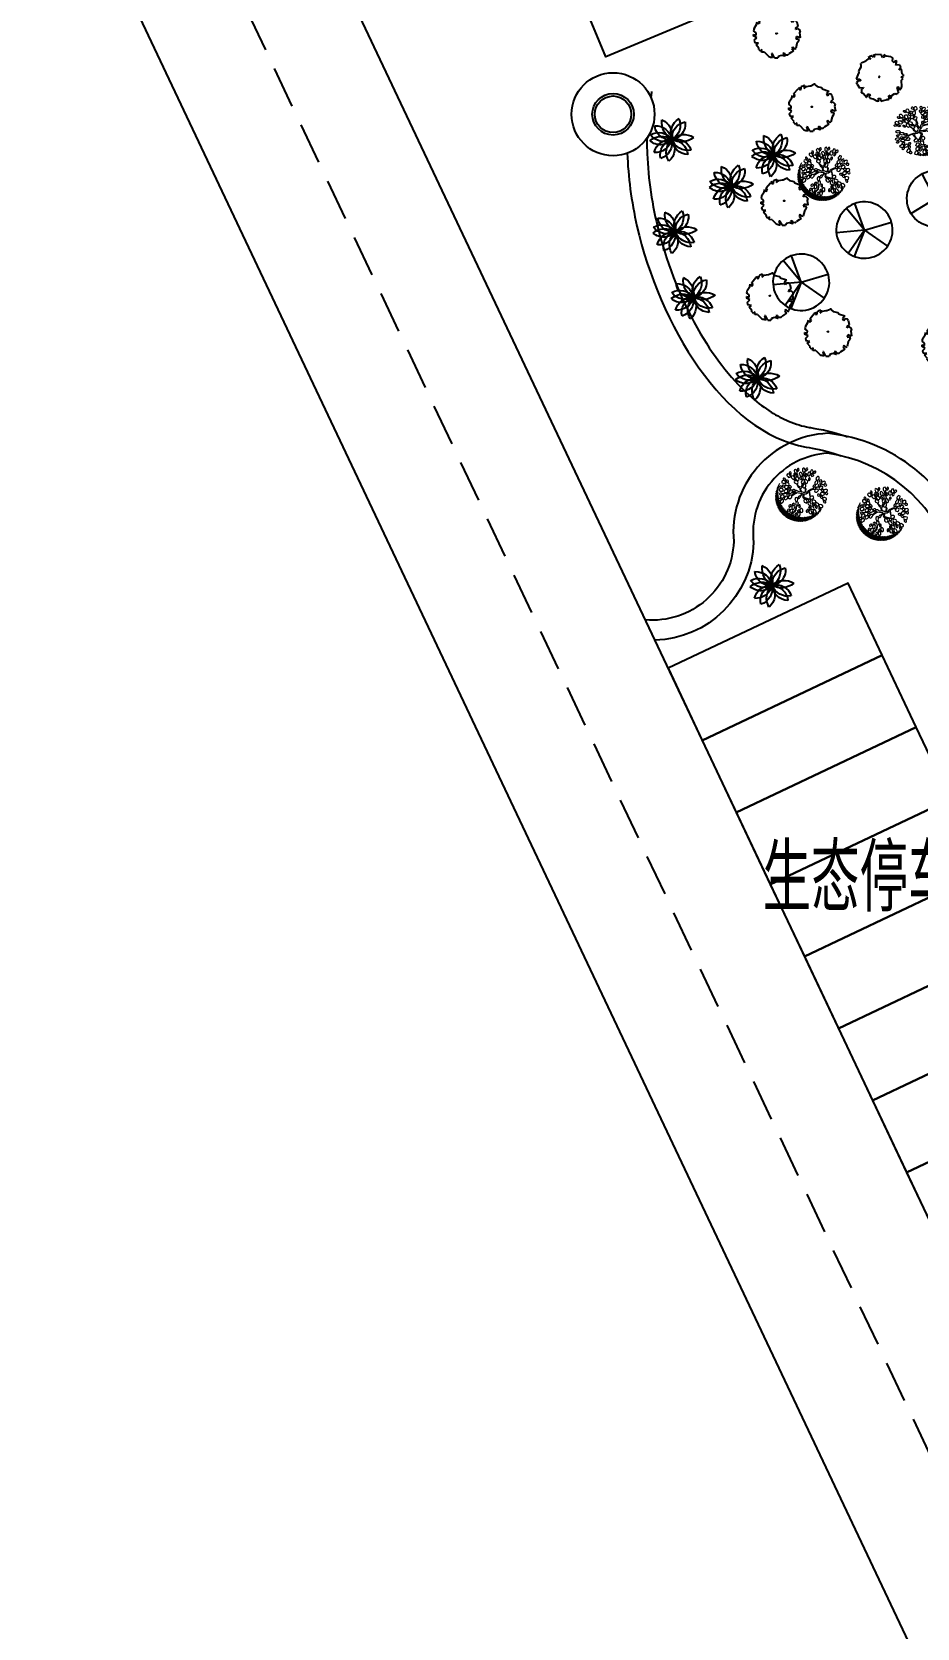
# Model space of a CAD drawing. Extents: x -809667 to 586099, y 3084146 to 3634412.
# Drawn here: x 382672.67 to 382699.34, y 3085719.48 to 3085767.55 of the extents above; entities that cross this region are included whole.
import ezdxf

# ---------------------------------------------------------------- set-up
doc = ezdxf.new("R2010")
doc.units = 0
doc.header["$LTSCALE"] = 0.5
doc.linetypes.add('CONTINOUS', pattern=[0])
doc.linetypes.add('DASHED', pattern=[0.75, 0.5, -0.25])
doc.layers.get('0').update_dxf_attribs({"linetype": 'CONTINUOUS'})
for name, color, linetype in [('A-S-TREE', 95, 'CONTINUOUS'), ('PUB_TEXT', 7, 'CONTINUOUS'), ('TREE', 3, 'CONTINUOUS'), ('TREE1', 7, 'CONTINUOUS'), ('zy-1', 3, 'CONTINUOUS'), ('停车位', 6, 'CONTINUOUS'), ('图框', 4, 'CONTINUOUS'), ('树', 3, 'CONTINUOUS'), ('灌木', 3, 'CONTINUOUS'), ('道路', 4, 'CONTINUOUS')]:
    doc.layers.add(name, color=color, linetype=linetype)
doc.layers.add('紫薇', color=6, linetype='CONTINUOUS', lineweight=20)
doc.styles.add('-宋体', font='', dxfattribs={"width": 0.6})
doc.styles.get('-宋体').set_extended_font_data('NSimSun')

# ---------------------------------------------------------------- blocks, each defined once
blk = doc.blocks.new('TREE1')
at = {"layer": 'A-S-TREE', "color": 0}
for p, q in [((-50, 23), (-3120, 2586)), ((-50, 23), (36, 4021)), ((-49, 22), (-3255, -2371)), ((-49, 23), (-2621, -3042)), ((-50, 23), (629, -3920)), ((-50, 23), (3590, -1636)), ((-50, 23), (3937, -304))]:
    blk.add_line(p, q, dxfattribs=at)
blk.add_ellipse((-50, 22), major_axis=(4000, 0), ratio=0.9999998, dxfattribs=at)
blk = doc.blocks.new('T-7')
at = {"layer": 'TREE', "color": 8, "ltscale": 200, "xscale": 0.4020618556701031, "yscale": 0.4020618556701031, "zscale": 0.4020618556701031, "rotation": 199.2879054791862}
blk.add_blockref('TREE1', (4, 110), dxfattribs=at)
blk = doc.blocks.new('紫薇')
at = {"color": 0}
for p, q in [((-380, 325), (-369, 329)), ((-369, 329), (-351, 321)), ((-339, 359), (-321, 370)), ((-336, 331), (-339, 359)), ((-330, 310), (-336, 331)), ((-321, 370), (-303, 371)), ((-303, 371), (-284, 347)), ((-284, 347), (-273, 329)), ((-273, 329), (-277, 309)), ((-269, 311), (-267, 339)), ((-267, 339), (-247, 347)), ((-247, 347), (-230, 345)), ((-246, 414), (-244, 428)), ((-238, 399), (-246, 414)), ((-244, 428), (-235, 435)), ((-222, 390), (-238, 399)), ((-235, 435), (-222, 435)), ((-230, 345), (-214, 318)), ((-222, 435), (-209, 421)), ((-207, 386), (-222, 390)), ((-209, 421), (-197, 406)), ((-199, 392), (-207, 386)), ((-197, 406), (-199, 392)), ((-198, 322), (-188, 328)), ((-192, 403), (-191, 426)), ((-178, 384), (-192, 403)), ((-191, 426), (-184, 452)), ((-188, 328), (-176, 326)), ((-184, 452), (-163, 456)), ((-162, 375), (-178, 384)), ((-176, 326), (-164, 311)), ((-173, 355), (-168, 367)), ((-170, 338), (-173, 355)), ((-157, 325), (-170, 338)), ((-168, 367), (-156, 372)), ((-163, 456), (-146, 450)), ((-143, 383), (-162, 375)), ((-144, 317), (-157, 325)), ((-156, 372), (-145, 368)), ((-146, 450), (-136, 421)), ((-145, 368), (-136, 351)), ((-132, 400), (-143, 383)), ((-136, 421), (-132, 400)), ((-136, 351), (-129, 333)), ((-129, 333), (-135, 320)), ((-113, 349), (-105, 369)), ((-104, 326), (-113, 349)), ((-105, 369), (-91, 393)), ((-91, 313), (-104, 326)), ((-91, 393), (-69, 391)), ((-77, 470), (-70, 482)), ((-75, 453), (-77, 470)), ((-63, 439), (-75, 453)), ((-56, 329), (-72, 315)), ((-70, 482), (-59, 486)), ((-69, 391), (-55, 381)), ((-50, 430), (-63, 439)), ((-59, 486), (-47, 481)), ((-54, 350), (-56, 329)), ((-55, 381), (-54, 350)), ((-41, 433), (-50, 430)), ((-47, 481), (-40, 463)), ((-34, 445), (-41, 433)), ((-40, 463), (-34, 445)), ((-31, 441), (-21, 461)), ((-24, 418), (-31, 441)), ((-13, 403), (-24, 418)), ((-21, 461), (-5, 483)), ((-20, 365), (-14, 382)), ((-16, 347), (-20, 365)), ((-8, 334), (-16, 347)), ((-14, 382), (-3, 389)), ((7, 404), (-13, 403)), ((1, 332), (-8, 334)), ((-5, 483), (16, 479)), ((-3, 389), (9, 387)), ((13, 340), (1, 332)), ((24, 416), (7, 404)), ((7, 320), (31, 333)), ((9, 387), (17, 379)), ((16, 359), (13, 340)), ((16, 479), (29, 468)), ((17, 379), (16, 359)), ((28, 437), (24, 416)), ((29, 468), (28, 437)), ((30, 383), (34, 400)), ((35, 365), (30, 383)), ((31, 333), (49, 320)), ((34, 400), (45, 408)), ((43, 352), (35, 365)), ((53, 351), (43, 352)), ((45, 408), (57, 407)), ((64, 360), (53, 351)), ((57, 407), (66, 398)), ((63, 330), (65, 354)), ((68, 313), (63, 330)), ((66, 379), (64, 360)), ((65, 354), (82, 369)), ((66, 398), (66, 379)), ((82, 369), (106, 384)), ((97, 445), (101, 461)), ((103, 427), (97, 445)), ((101, 461), (112, 470)), ((111, 414), (103, 427)), ((106, 384), (124, 372)), ((118, 329), (106, 311)), ((121, 413), (111, 414)), ((112, 470), (124, 469)), ((131, 356), (118, 329)), ((132, 422), (121, 413)), ((124, 469), (133, 461)), ((124, 372), (131, 356)), ((131, 393), (133, 417)), ((137, 376), (131, 393)), ((133, 441), (132, 422)), ((133, 461), (133, 441)), ((133, 417), (149, 433)), ((156, 369), (137, 376)), ((149, 433), (173, 448)), ((176, 374), (156, 369)), ((173, 448), (191, 436)), ((187, 393), (176, 374)), ((199, 421), (187, 393)), ((191, 436), (199, 421)), ((208, 319), (220, 331)), ((220, 331), (233, 334)), ((233, 334), (243, 327)), ((243, 327), (247, 315)), ((253, 356), (254, 375)), ((256, 341), (253, 356)), ((254, 375), (264, 389)), ((265, 337), (256, 341)), ((264, 389), (277, 393)), ((278, 341), (265, 337)), ((267, 314), (278, 336)), ((277, 393), (288, 388)), ((287, 359), (278, 341)), ((278, 336), (299, 345)), ((293, 377), (287, 359)), ((288, 388), (293, 377)), ((299, 345), (326, 350)), ((326, 350), (339, 333)), ((339, 333), (341, 315)), ((-504, 0), (-486, 6)), ((-502, 42), (-496, 63)), ((-482, 23), (-502, 42)), ((-496, 63), (-484, 75)), ((-486, 6), (-467, 9)), ((-484, 75), (-454, 71)), ((-463, 12), (-482, 23)), ((-467, 9), (-456, 1)), ((-439, 17), (-463, 12)), ((-456, 1), (-454, -8)), ((-454, 71), (-433, 65)), ((-445, 99), (-443, 111)), ((-437, 88), (-445, 99)), ((-443, 111), (-434, 119)), ((-423, 27), (-439, 17)), ((-421, 82), (-437, 88)), ((-434, 119), (-414, 118)), ((-433, 65), (-422, 47)), ((-422, 47), (-423, 27)), ((-403, 86), (-421, 82)), ((-417, 182), (-404, 199)), ((-404, 157), (-417, 182)), ((-414, 118), (-395, 114)), ((-404, 199), (-388, 206)), ((-390, 140), (-404, 157)), ((-389, 93), (-403, 86)), ((-401, 29), (-398, 41)), ((-394, 17), (-401, 29)), ((-398, 41), (-388, 48)), ((-395, 114), (-388, 103)), ((-378, 11), (-394, 17)), ((-366, 135), (-390, 140)), ((-388, 103), (-389, 93)), ((-388, 206), (-361, 191)), ((-388, 48), (-369, 46)), ((-387, 314), (-380, 325)), ((-384, 301), (-387, 314)), ((-371, 290), (-384, 301)), ((-360, 14), (-378, 11)), ((-352, 287), (-371, 290)), ((-369, 46), (-350, 41)), ((-351, 1), (-368, -9)), ((-348, 139), (-366, 135)), ((-364, 110), (-350, 127)), ((-353, 85), (-364, 110)), ((-361, 191), (-344, 178)), ((-346, 20), (-360, 14)), ((-340, 67), (-353, 85)), ((-337, 289), (-352, 287)), ((-351, 321), (-335, 311)), ((-315, 5), (-351, 1)), ((-350, 127), (-334, 132)), ((-350, 41), (-343, 30)), ((-340, 158), (-348, 139)), ((-343, 30), (-346, 20)), ((-344, 178), (-340, 158)), ((-317, 61), (-340, 67)), ((-339, -4), (-315, 1)), ((-332, 297), (-337, 289)), ((-335, 311), (-332, 297)), ((-334, 132), (-308, 116)), ((-309, 297), (-330, 310)), ((-324, 274), (-316, 283)), ((-323, 261), (-324, 274)), ((-312, 247), (-323, 261)), ((-299, 64), (-317, 61)), ((-316, 283), (-304, 286)), ((-278, 1), (-315, 5)), ((-315, 1), (-276, -9)), ((-294, 242), (-312, 247)), ((-291, 295), (-309, 297)), ((-308, 116), (-292, 102)), ((-304, 286), (-288, 275)), ((-289, 82), (-299, 64)), ((-279, 241), (-294, 242)), ((-292, 102), (-289, 82)), ((-292, 46), (-287, 57)), ((-286, 34), (-292, 46)), ((-277, 309), (-291, 295)), ((-288, 275), (-273, 262)), ((-287, 57), (-277, 64)), ((-271, 26), (-286, 34)), ((-272, 248), (-279, 241)), ((-278, -4), (-275, 8)), ((-277, 64), (-258, 60)), ((-275, 8), (-266, 15)), ((-273, 262), (-272, 248)), ((-252, 27), (-271, 26)), ((-266, 289), (-269, 311)), ((-247, 273), (-266, 289)), ((-266, 15), (-247, 13)), ((-258, 60), (-240, 53)), ((-238, 32), (-252, 27)), ((-230, 268), (-247, 273)), ((-247, 13), (-228, 8)), ((-240, 53), (-234, 41)), ((-234, 41), (-238, 32)), ((-234, 214), (-230, 227)), ((-230, 198), (-234, 214)), ((-214, 279), (-230, 268)), ((-230, 227), (-219, 232)), ((-216, 185), (-230, 198)), ((-228, 8), (-221, -4)), ((-223, 1), (-177, -2)), ((-219, 232), (-207, 229)), ((-202, 178), (-216, 185)), ((-214, 318), (-206, 298)), ((-206, 298), (-214, 279)), ((-207, 229), (-197, 213)), ((-202, 309), (-198, 322)), ((-196, 293), (-202, 309)), ((-193, 182), (-202, 178)), ((-197, 213), (-189, 195)), ((-181, 282), (-196, 293)), ((-189, 195), (-193, 182)), ((-166, 276), (-181, 282)), ((-168, 175), (-161, 196)), ((-158, 153), (-168, 175)), ((-158, 281), (-166, 276)), ((-164, 311), (-155, 294)), ((-161, 196), (-148, 221)), ((-155, 294), (-158, 281)), ((-144, 140), (-158, 153)), ((-152, 260), (-148, 282)), ((-140, 239), (-152, 260)), ((-148, 282), (-138, 307)), ((-148, 221), (-127, 220)), ((-135, 320), (-144, 317)), ((-124, 144), (-144, 140)), ((-126, 228), (-140, 239)), ((-138, 307), (-116, 308)), ((-127, 220), (-112, 211)), ((-107, 233), (-126, 228)), ((-110, 159), (-124, 144)), ((-116, 308), (-101, 301)), ((-112, 211), (-109, 180)), ((-109, 180), (-110, 159)), ((-109, 218), (-93, 233)), ((-101, 191), (-109, 218)), ((-109, 123), (-95, 139)), ((-98, 97), (-109, 123)), ((-93, 249), (-107, 233)), ((-101, 301), (-95, 271)), ((-90, 172), (-101, 191)), ((-85, 79), (-98, 97)), ((-95, 271), (-93, 249)), ((-95, 139), (-78, 145)), ((-93, 233), (-76, 237)), ((-72, 315), (-91, 313)), ((-67, 164), (-90, 172)), ((-87, 27), (-78, 78)), ((-71, 1), (-87, 27)), ((-62, 73), (-85, 79)), ((-78, 145), (-52, 128)), ((-76, 237), (-53, 218)), ((-56, -28), (-71, 1)), ((-70, 267), (-68, 286)), ((-67, 252), (-70, 267)), ((-68, 286), (-59, 300)), ((-66, 75), (-68, 49)), ((-68, 49), (-68, 34)), ((-68, 34), (-56, 5)), ((-58, 248), (-67, 252)), ((-49, 165), (-67, 164)), ((-43, 76), (-62, 73)), ((-59, 300), (-46, 304)), ((-45, 252), (-58, 248)), ((-56, 5), (-44, -21)), ((-53, 218), (-38, 202)), ((-52, 128), (-36, 114)), ((-37, 107), (-51, 165)), ((-37, 181), (-49, 165)), ((-46, 304), (-35, 298)), ((-36, 269), (-45, 252)), ((-34, 94), (-43, 76)), ((-42, 170), (-27, 136)), ((-38, 202), (-37, 181)), ((4, 83), (-37, 107)), ((-30, 288), (-36, 269)), ((-36, 114), (-34, 94)), ((-35, 298), (-30, 288)), ((-27, 136), (4, 107)), ((-14, 282), (-10, 306)), ((-10, 264), (-14, 282)), ((-12, -10), (12, 10)), ((-10, 306), (7, 320)), ((8, 256), (-10, 264)), ((4, 107), (21, 117)), ((21, 46), (4, 83)), ((28, 260), (8, 256)), ((12, 10), (21, 46)), ((21, 117), (41, 143)), ((25, 214), (26, 232)), ((40, 201), (25, 214)), ((26, 232), (37, 254)), ((41, 277), (28, 260)), ((53, 126), (33, 102)), ((33, 102), (33, 73)), ((33, 73), (36, 27)), ((36, 27), (60, 25)), ((37, 254), (58, 262)), ((60, 199), (40, 201)), ((56, 304), (41, 277)), ((41, 143), (53, 199)), ((49, 320), (56, 304)), ((84, 10), (50, -4)), ((58, 162), (53, 126)), ((58, 264), (82, 307)), ((58, 262), (85, 267)), ((67, 201), (58, 162)), ((78, 211), (60, 199)), ((60, 25), (91, 49)), ((86, 306), (68, 313)), ((72, 266), (89, 305)), ((100, 233), (78, 211)), ((108, 25), (84, 10)), ((85, 267), (98, 250)), ((106, 311), (86, 306)), ((91, 49), (108, 68)), ((98, 250), (100, 233)), ((108, 68), (140, 75)), ((133, 20), (108, 25)), ((133, 92), (145, 102)), ((133, 83), (133, 92)), ((142, 73), (133, 83)), ((154, 18), (133, 20)), ((159, 61), (135, 56)), ((135, 56), (140, 37)), ((140, 37), (169, 34)), ((162, 73), (142, 73)), ((145, 102), (162, 109)), ((186, 8), (154, 18)), ((203, 61), (159, 61)), ((162, 109), (178, 107)), ((181, 75), (162, 73)), ((169, 34), (203, 20)), ((178, 107), (188, 97)), ((188, 85), (181, 75)), ((183, 169), (186, 184)), ((190, 161), (183, 169)), ((186, 184), (195, 200)), ((207, 3), (186, 8)), ((188, 97), (188, 85)), ((203, 160), (190, 161)), ((191, 82), (192, 102)), ((202, 65), (191, 82)), ((192, 102), (207, 112)), ((195, 200), (209, 209)), ((222, 59), (202, 65)), ((218, 172), (203, 160)), ((203, 20), (236, 1)), ((204, 301), (208, 319)), ((206, 285), (204, 301)), ((213, 280), (206, 285)), ((207, 112), (230, 117)), ((234, -11), (207, 3)), ((209, 239), (212, 257)), ((222, 224), (209, 239)), ((209, 209), (223, 208)), ((212, 257), (226, 277)), ((212, 140), (222, 152)), ((214, 130), (212, 140)), ((227, 282), (213, 280)), ((225, 123), (214, 130)), ((231, 187), (218, 172)), ((242, 219), (222, 224)), ((222, 152), (237, 162)), ((253, 55), (222, 59)), ((223, 208), (231, 199)), ((244, 127), (225, 123)), ((226, 277), (248, 283)), ((238, 298), (227, 282)), ((230, 117), (250, 106)), ((231, 199), (231, 187)), ((234, -9), (239, 10)), ((237, 162), (254, 163)), ((247, 315), (238, 298)), ((239, 10), (256, 18)), ((240, 198), (248, 214)), ((248, 180), (240, 198)), ((261, 229), (242, 219)), ((262, 133), (244, 127)), ((248, 283), (275, 284)), ((248, 214), (266, 230)), ((266, 170), (248, 180)), ((250, 106), (271, 88)), ((265, 68), (253, 55)), ((254, 163), (265, 156)), ((256, 18), (280, 18)), ((285, 248), (261, 229)), ((268, 144), (262, 133)), ((265, 156), (268, 144)), ((271, 88), (265, 68)), ((265, 71), (307, 75)), ((266, 296), (267, 314)), ((281, 283), (266, 296)), ((266, 230), (289, 230)), ((287, 175), (266, 170)), ((287, 88), (270, 88)), ((275, 284), (286, 265)), ((275, 132), (287, 146)), ((280, 113), (275, 132)), ((275, 39), (287, 49)), ((275, 30), (275, 39)), ((285, 20), (275, 30)), ((295, 99), (280, 113)), ((280, 18), (297, 3)), ((302, 281), (281, 283)), ((286, 265), (285, 248)), ((304, 20), (285, 20)), ((316, 186), (287, 175)), ((287, 146), (308, 158)), ((328, 90), (287, 88)), ((287, 49), (304, 56)), ((289, 230), (316, 224)), ((317, 99), (295, 99)), ((297, 3), (314, -19)), ((319, 294), (302, 281)), ((304, 56), (321, 54)), ((323, 22), (304, 20)), ((306, 230), (312, 244)), ((310, 222), (306, 230)), ((307, 75), (365, 85)), ((308, 158), (330, 153)), ((323, 218), (310, 222)), ((312, 244), (324, 259)), ((316, 224), (321, 203)), ((321, 203), (316, 186)), ((347, 104), (317, 99)), ((341, 315), (319, 294)), ((321, 54), (331, 44)), ((321, -2), (326, 18)), ((341, 227), (323, 218)), ((331, 32), (323, 22)), ((324, 259), (340, 264)), ((326, 18), (343, 25)), ((362, 92), (328, 90)), ((330, 153), (355, 141)), ((331, 44), (331, 32)), ((340, 264), (353, 260)), ((357, 238), (341, 227)), ((343, 25), (367, 25)), ((355, 120), (347, 104)), ((353, 260), (358, 250)), ((355, 141), (355, 120)), ((358, 250), (357, 238)), ((358, 175), (366, 192)), ((368, 157), (358, 175)), ((410, 107), (362, 92)), ((365, 221), (368, 236)), ((372, 214), (365, 221)), ((365, 85), (408, 97)), ((366, 192), (384, 208)), ((367, 25), (384, 10)), ((368, 236), (375, 253)), ((386, 148), (368, 157)), ((386, 213), (372, 214)), ((375, 253), (390, 262)), ((381, 55), (394, 68)), ((383, 36), (381, 55)), ((397, 20), (383, 36)), ((384, 208), (406, 209)), ((384, 10), (401, -11)), ((471, 231), (385, 317)), ((400, 226), (386, 213)), ((407, 154), (386, 148)), ((390, 262), (403, 262)), ((394, 68), (416, 77)), ((418, 18), (397, 20)), ((412, 241), (400, 226)), ((403, 262), (411, 253)), ((404, 95), (412, 109)), ((407, 86), (404, 95)), ((406, 209), (433, 204)), ((435, 166), (407, 154)), ((420, 81), (407, 86)), ((411, 253), (412, 241)), ((412, 109), (425, 122)), ((416, 77), (437, 70)), ((509, 175), (417, 267)), ((449, 20), (418, 18)), ((438, 88), (420, 81)), ((425, 122), (442, 126)), ((433, 204), (439, 183)), ((439, 183), (435, 166)), ((437, 70), (461, 55)), ((455, 97), (438, 88)), ((442, 126), (454, 120)), ((529, 138), (443, 224)), ((459, 34), (449, 20)), ((454, 120), (458, 109)), ((458, 109), (455, 97)), ((542, 107), (459, 190)), ((461, 55), (459, 34)), ((461, 10), (473, 20)), ((461, 1), (461, 10)), ((471, -9), (461, 1)), ((552, 79), (470, 161)), ((473, 20), (490, 27)), ((560, 54), (479, 134)), ((566, 30), (486, 110)), ((490, 27), (507, 25)), ((570, 8), (491, 87)), ((573, -13), (494, 66)), ((575, -33), (497, 46)), ((499, 26), (499, 26)), ((507, 25), (517, 15)), ((517, 3), (510, -7)), ((517, 15), (517, 3)), ((577, -52), (517, 8)), ((-510, -11), (-504, 0)), ((-508, -23), (-510, -11)), ((-496, -31), (-508, -23)), ((-479, -30), (-496, -31)), ((-490, -118), (-483, -102)), ((-488, -139), (-490, -118)), ((-462, -149), (-488, -139)), ((-483, -102), (-453, -95)), ((-464, -20), (-479, -30)), ((-476, -191), (-475, -179)), ((-469, -201), (-476, -191)), ((-475, -179), (-460, -167)), ((-456, -204), (-469, -201)), ((-454, -8), (-464, -20)), ((-440, -152), (-462, -149)), ((-460, -167), (-443, -157)), ((-440, -198), (-456, -204)), ((-453, -95), (-432, -93)), ((-443, -157), (-430, -160)), ((-420, -139), (-440, -152)), ((-430, -183), (-440, -198)), ((-432, -93), (-415, -105)), ((-430, -160), (-425, -168)), ((-425, -168), (-430, -183)), ((-426, -94), (-421, -83)), ((-423, -105), (-426, -94)), ((-411, -112), (-423, -105)), ((-422, -40), (-417, -19)), ((-400, -57), (-422, -40)), ((-421, -83), (-403, -76)), ((-409, -124), (-420, -139)), ((-419, -283), (-418, -266)), ((-409, -302), (-419, -283)), ((-418, -266), (-393, -248)), ((-417, -19), (-405, -6)), ((-415, -105), (-409, -124)), ((-394, -111), (-411, -112)), ((-410, -163), (-405, -146)), ((-404, -184), (-410, -163)), ((-382, -302), (-409, -302)), ((-405, -6), (-375, -9)), ((-405, -146), (-377, -134)), ((-377, -189), (-404, -184)), ((-403, -76), (-384, -71)), ((-380, -67), (-400, -57)), ((-380, -100), (-394, -111)), ((-393, -248), (-373, -239)), ((-384, -71), (-372, -78)), ((-360, -297), (-382, -302)), ((-382, -335), (-373, -318)), ((-357, -62), (-380, -67)), ((-370, -87), (-380, -100)), ((-377, -134), (-356, -129)), ((-355, -189), (-377, -189)), ((-375, -9), (-353, -14)), ((-373, -239), (-354, -245)), ((-373, -318), (-361, -303)), ((-372, -78), (-370, -87)), ((-361, -11), (-339, -4)), ((-361, -303), (-348, -301)), ((-346, -278), (-360, -297)), ((-342, -51), (-357, -62)), ((-356, -129), (-338, -138)), ((-337, -173), (-355, -189)), ((-354, -245), (-341, -260)), ((-353, -14), (-342, -31)), ((-353, -221), (-340, -206)), ((-352, -233), (-353, -221)), ((-344, -242), (-352, -233)), ((-348, -301), (-340, -307)), ((-341, -260), (-346, -278)), ((-330, -243), (-344, -242)), ((-339, -322), (-344, -340)), ((-342, -31), (-342, -51)), ((-340, -206), (-325, -194)), ((-340, -307), (-339, -322)), ((-338, -138), (-329, -156)), ((-329, -156), (-337, -173)), ((-316, -234), (-330, -243)), ((-325, -194), (-312, -194)), ((-319, -167), (-315, -156)), ((-315, -178), (-319, -167)), ((-316, -70), (-313, -49)), ((-292, -85), (-316, -70)), ((-308, -217), (-316, -234)), ((-315, -156), (-298, -147)), ((-302, -184), (-315, -178)), ((-313, -49), (-303, -35)), ((-312, -194), (-305, -202)), ((-305, -202), (-308, -217)), ((-303, -35), (-272, -34)), ((-286, -181), (-302, -184)), ((-298, -147), (-280, -140)), ((-271, -93), (-292, -85)), ((-272, -168), (-286, -181)), ((-280, -140), (-267, -146)), ((-271, -16), (-278, -4)), ((-272, -34), (-251, -36)), ((-264, -155), (-272, -168)), ((-256, -22), (-271, -16)), ((-249, -84), (-271, -93)), ((-267, -146), (-264, -155)), ((-237, -20), (-256, -22)), ((-251, -36), (-237, -52)), ((-235, -72), (-249, -84)), ((-238, -332), (-219, -308)), ((-223, -13), (-237, -20)), ((-237, -52), (-235, -72)), ((-221, -4), (-223, -13)), ((-182, -14), (-223, -11)), ((-219, -308), (-203, -293)), ((-203, -293), (-182, -294)), ((-195, -252), (-172, -232)), ((-194, -270), (-195, -252)), ((-182, -288), (-194, -270)), ((-136, -21), (-182, -14)), ((-154, -284), (-182, -288)), ((-182, -294), (-166, -305)), ((-180, -164), (-174, -148)), ((-176, -186), (-180, -164)), ((-177, -2), (-133, -9)), ((-150, -193), (-176, -186)), ((-174, -148), (-146, -138)), ((-165, -323), (-174, -346)), ((-172, -232), (-154, -220)), ((-166, -305), (-165, -323)), ((-154, -220), (-133, -224)), ((-133, -277), (-154, -284)), ((-151, -317), (-143, -299)), ((-146, -328), (-151, -317)), ((-127, -194), (-150, -193)), ((-146, -138), (-124, -134)), ((-143, -299), (-134, -282)), ((-136, -43), (-136, -21)), ((-131, -72), (-136, -43)), ((-134, -282), (-121, -279)), ((-133, -9), (-112, -11)), ((-133, -224), (-119, -237)), ((-121, -256), (-133, -277)), ((-129, -98), (-131, -72)), ((-124, -135), (-129, -98)), ((-108, -179), (-127, -194)), ((-124, -134), (-107, -145)), ((-112, -317), (-123, -330)), ((-121, -43), (-121, -79)), ((-90, -45), (-121, -43)), ((-121, -79), (-114, -106)), ((-119, -237), (-121, -256)), ((-121, -279), (-112, -283)), ((-114, -106), (-114, -135)), ((-112, -11), (-95, -26)), ((-112, -283), (-110, -299)), ((-110, -299), (-112, -317)), ((-99, -163), (-108, -179)), ((-107, -145), (-99, -163)), ((-106, -202), (-92, -189)), ((-106, -215), (-106, -202)), ((-99, -224), (-106, -215)), ((-85, -226), (-99, -224)), ((-95, -26), (-56, -28)), ((-92, -189), (-77, -177)), ((-58, -55), (-90, -45)), ((-88, -289), (-84, -259)), ((-76, -302), (-88, -289)), ((-70, -218), (-85, -226)), ((-84, -259), (-77, -238)), ((-78, -176), (-29, -142)), ((-77, -177), (-63, -179)), ((-77, -238), (-60, -228)), ((-55, -308), (-76, -302)), ((-61, -202), (-70, -218)), ((-63, -179), (-57, -187)), ((4, -137), (-61, -178)), ((-57, -187), (-61, -202)), ((-60, -228), (-40, -229)), ((-13, -40), (-58, -55)), ((-37, -288), (-55, -308)), ((-49, -332), (-41, -321)), ((-44, -21), (-12, -10)), ((-41, -321), (-31, -320)), ((-40, -229), (-30, -245)), ((-26, -268), (-37, -288)), ((-31, -320), (-20, -331)), ((-30, -211), (-19, -183)), ((-20, -226), (-30, -211)), ((-30, -245), (-26, -268)), ((-29, -142), (2, -118)), ((-1, -236), (-20, -226)), ((-19, -183), (-9, -163)), ((-5, -72), (-13, -40)), ((-9, -163), (10, -157)), ((12, -96), (-5, -72)), ((21, -220), (-1, -236)), ((2, -118), (12, -96)), ((26, -123), (4, -137)), ((9, -28), (7, -57)), ((7, -57), (33, -89)), ((21, -38), (9, -28)), ((10, -157), (30, -162)), ((41, -53), (21, -38)), ((36, -203), (21, -220)), ((50, -4), (24, -14)), ((24, -14), (43, -40)), ((33, -89), (26, -123)), ((30, -162), (36, -179)), ((36, -179), (36, -203)), ((72, -72), (41, -53)), ((43, -40), (72, -57)), ((72, -63), (78, -55)), ((73, -76), (72, -63)), ((88, -89), (73, -76)), ((78, -55), (93, -56)), ((104, -99), (88, -89)), ((93, -56), (111, -61)), ((116, -96), (104, -99)), ((111, -61), (122, -74)), ((113, -329), (125, -312)), ((124, -87), (116, -96)), ((122, -74), (124, -87)), ((125, -312), (143, -305)), ((132, -239), (140, -228)), ((136, -258), (132, -239)), ((134, -93), (141, -73)), ((143, -112), (134, -93)), ((141, -277), (136, -258)), ((140, -228), (150, -226)), ((141, -73), (157, -61)), ((152, -282), (141, -277)), ((159, -138), (143, -112)), ((143, -305), (159, -315)), ((150, -226), (161, -236)), ((151, -182), (158, -162)), ((160, -202), (151, -182)), ((164, -280), (152, -282)), ((157, -61), (175, -67)), ((158, -162), (174, -151)), ((176, -140), (159, -138)), ((159, -315), (172, -334)), ((176, -228), (160, -202)), ((161, -236), (171, -252)), ((172, -269), (164, -280)), ((171, -252), (172, -269)), ((174, -151), (192, -156)), ((175, -67), (193, -82)), ((196, -132), (176, -140)), ((193, -230), (176, -228)), ((177, -337), (180, -324)), ((180, -324), (188, -318)), ((188, -318), (202, -323)), ((192, -156), (210, -172)), ((193, -82), (197, -104)), ((213, -221), (193, -230)), ((197, -104), (196, -132)), ((202, -323), (218, -332)), ((220, -270), (203, -226)), ((210, -172), (214, -194)), ((212, -222), (229, -253)), ((214, -194), (213, -221)), ((239, -306), (220, -270)), ((229, -253), (261, -301)), ((241, -28), (234, -9)), ((234, -164), (240, -157)), ((235, -178), (234, -164)), ((250, -190), (235, -178)), ((261, -316), (239, -306)), ((240, -157), (255, -157)), ((261, -38), (241, -28)), ((246, -234), (249, -214)), ((259, -252), (246, -234)), ((249, -214), (262, -199)), ((266, -201), (250, -190)), ((255, -157), (273, -162)), ((280, -274), (259, -252)), ((290, -48), (261, -38)), ((261, -301), (326, -340)), ((326, -347), (261, -316)), ((262, -199), (281, -200)), ((278, -198), (266, -201)), ((273, -162), (284, -175)), ((286, -189), (278, -198)), ((298, -272), (280, -274)), ((281, -200), (302, -212)), ((284, -175), (286, -189)), ((304, -38), (290, -48)), ((315, -260), (298, -272)), ((302, -212), (310, -232)), ((314, -19), (304, -38)), ((306, -179), (310, -171)), ((310, -192), (306, -179)), ((307, -275), (319, -259)), ((307, -296), (307, -275)), ((322, -312), (307, -296)), ((310, -171), (325, -168)), ((327, -201), (310, -192)), ((310, -232), (315, -260)), ((319, -259), (337, -258)), ((328, -21), (321, -2)), ((345, -331), (322, -312)), ((325, -168), (344, -169)), ((345, -208), (327, -201)), ((348, -31), (328, -21)), ((337, -258), (360, -267)), ((344, -169), (358, -179)), ((356, -203), (345, -208)), ((377, -40), (348, -31)), ((362, -192), (356, -203)), ((358, -179), (362, -192)), ((360, -254), (363, -245)), ((365, -266), (360, -254)), ((360, -267), (370, -286)), ((378, -313), (362, -327)), ((363, -245), (378, -240)), ((383, -273), (365, -266)), ((370, -286), (378, -313)), ((391, -31), (377, -40)), ((378, -240), (396, -240)), ((402, -278), (383, -273)), ((462, -397), (389, -323)), ((401, -11), (391, -31)), ((396, -240), (411, -248)), ((470, -387), (396, -313)), ((412, -272), (402, -278)), ((478, -377), (404, -303)), ((411, -248), (417, -260)), ((485, -367), (411, -293)), ((417, -260), (412, -272)), ((492, -356), (418, -282)), ((420, -38), (425, -19)), ((427, -57), (420, -38)), ((425, -19), (442, -11)), ((499, -345), (425, -271)), ((447, -67), (427, -57)), ((506, -335), (432, -260)), ((513, -323), (438, -249)), ((442, -11), (466, -11)), ((519, -312), (444, -238)), ((476, -77), (447, -67)), ((525, -300), (450, -226)), ((531, -288), (456, -214)), ((536, -276), (461, -201)), ((466, -11), (483, -26)), ((541, -264), (466, -189)), ((490, -9), (471, -9)), ((546, -251), (471, -176)), ((490, -67), (476, -77)), ((551, -238), (476, -163)), ((555, -225), (480, -149)), ((483, -26), (500, -48)), ((559, -211), (484, -135)), ((563, -197), (487, -121)), ((510, -7), (490, -9)), ((500, -48), (490, -67)), ((566, -182), (490, -107)), ((569, -168), (493, -92)), ((572, -153), (495, -76)), ((574, -137), (497, -61)), ((575, -121), (499, -44)), ((577, -87), (500, -10)), ((577, -105), (500, -28)), ((577, -70), (512, -4)), ((-379, -347), (-382, -335)), ((-369, -354), (-379, -347)), ((-356, -352), (-369, -354)), ((-344, -340), (-356, -352)), ((-298, -395), (-281, -370)), ((-293, -412), (-298, -395)), ((-277, -426), (-293, -412)), ((-281, -370), (-266, -354)), ((-251, -416), (-277, -426)), ((-266, -354), (-246, -352)), ((-204, -491), (-257, -437)), ((-233, -404), (-251, -416)), ((-246, -352), (-229, -362)), ((-240, -447), (-237, -428)), ((-233, -457), (-240, -447)), ((-234, -349), (-238, -332)), ((-237, -428), (-232, -409)), ((-220, -365), (-234, -349)), ((-226, -381), (-233, -404)), ((-221, -460), (-233, -457)), ((-232, -409), (-220, -402)), ((-229, -362), (-226, -381)), ((-209, -453), (-221, -460)), ((-193, -357), (-220, -365)), ((-220, -402), (-211, -405)), ((-159, -518), (-219, -458)), ((-211, -405), (-205, -419)), ((-202, -438), (-209, -453)), ((-205, -419), (-202, -438)), ((-174, -346), (-193, -357)), ((-125, -535), (-187, -472)), ((-185, -388), (-180, -369)), ((-178, -399), (-185, -388)), ((-180, -369), (-173, -351)), ((-167, -403), (-178, -399)), ((-173, -351), (-161, -346)), ((-155, -397), (-167, -403)), ((-161, -346), (-152, -349)), ((-95, -547), (-159, -483)), ((-146, -382), (-155, -397)), ((-152, -349), (-147, -364)), ((-147, -364), (-146, -382)), ((-136, -334), (-146, -328)), ((-140, -473), (-133, -443)), ((-129, -486), (-140, -473)), ((-123, -330), (-136, -334)), ((-133, -443), (-125, -423)), ((-68, -556), (-133, -490)), ((-109, -494), (-129, -486)), ((-125, -423), (-106, -414)), ((-118, -388), (-112, -358)), ((-107, -401), (-118, -388)), ((-112, -358), (-105, -338)), ((-44, -562), (-110, -496)), ((-89, -475), (-109, -494)), ((-87, -409), (-107, -401)), ((-106, -414), (-87, -417)), ((-105, -338), (-87, -328)), ((-76, -457), (-89, -475)), ((-21, -568), (-88, -501)), ((-87, -328), (-67, -331)), ((-67, -389), (-87, -409)), ((-87, -417), (-78, -433)), ((-78, -433), (-76, -457)), ((-73, -462), (-64, -451)), ((-71, -481), (-73, -462)), ((-67, -500), (-71, -481)), ((-67, -331), (-58, -347)), ((-55, -371), (-67, -389)), ((-57, -506), (-67, -500)), ((0, -571), (-67, -504)), ((-64, -451), (-55, -450)), ((-58, -347), (-55, -371)), ((-45, -505), (-57, -506)), ((-55, -450), (-44, -461)), ((-47, -351), (-49, -332)), ((-48, -407), (-34, -392)), ((-48, -429), (-48, -407)), ((-44, -459), (-48, -429)), ((-42, -370), (-47, -351)), ((21, -574), (-47, -506)), ((-36, -495), (-45, -505)), ((-29, -468), (-44, -459)), ((-44, -461), (-35, -478)), ((-32, -376), (-42, -370)), ((-35, -478), (-36, -495)), ((-34, -392), (-15, -388)), ((-20, -374), (-32, -376)), ((-7, -468), (-29, -468)), ((40, -576), (-28, -508)), ((-20, -331), (-11, -347)), ((-12, -364), (-20, -374)), ((-15, -388), (-1, -399)), ((-11, -347), (-12, -364)), ((59, -577), (-9, -509)), ((5, -443), (-7, -468)), ((-1, -399), (10, -421)), ((10, -421), (5, -443)), ((77, -577), (8, -509)), ((10, -383), (14, -370)), ((18, -401), (10, -383)), ((14, -370), (23, -366)), ((29, -417), (18, -401)), ((23, -366), (37, -373)), ((95, -577), (25, -508)), ((41, -419), (29, -417)), ((37, -373), (51, -384)), ((52, -414), (41, -419)), ((111, -576), (42, -507)), ((51, -384), (56, -401)), ((56, -401), (52, -414)), ((128, -575), (58, -505)), ((143, -573), (74, -503)), ((159, -571), (89, -501)), ((174, -568), (104, -498)), ((116, -350), (113, -329)), ((124, -379), (116, -350)), ((188, -565), (118, -494)), ((140, -386), (124, -379)), ((203, -561), (132, -491)), ((162, -383), (140, -386)), ((216, -558), (146, -487)), ((230, -553), (159, -483)), ((170, -357), (162, -383)), ((172, -334), (170, -357)), ((243, -549), (172, -478)), ((188, -353), (177, -337)), ((183, -392), (190, -372)), ((190, -412), (183, -392)), ((256, -544), (185, -473)), ((201, -367), (188, -353)), ((190, -372), (207, -361)), ((205, -438), (190, -412)), ((269, -539), (198, -468)), ((213, -368), (201, -367)), ((222, -441), (205, -438)), ((207, -361), (224, -367)), ((281, -534), (210, -462)), ((223, -361), (213, -368)), ((218, -332), (226, -348)), ((243, -433), (222, -441)), ((293, -528), (222, -457)), ((226, -348), (223, -361)), ((224, -367), (242, -384)), ((305, -522), (233, -451)), ((242, -384), (245, -406)), ((245, -406), (243, -433)), ((317, -516), (245, -445)), ((247, -372), (253, -364)), ((247, -385), (247, -372)), ((262, -398), (247, -385)), ((253, -364), (269, -365)), ((328, -510), (256, -438)), ((277, -409), (262, -398)), ((339, -503), (267, -431)), ((269, -365), (286, -371)), ((289, -407), (277, -409)), ((350, -497), (278, -424)), ((286, -371), (297, -385)), ((360, -489), (288, -417)), ((297, -398), (289, -407)), ((297, -385), (297, -398)), ((371, -482), (298, -410)), ((381, -475), (308, -402)), ((391, -467), (318, -394)), ((325, -363), (326, -343)), ((327, -382), (325, -363)), ((326, -343), (336, -334)), ((337, -390), (327, -382)), ((401, -459), (328, -386)), ((336, -334), (345, -334)), ((349, -390), (337, -390)), ((362, -327), (345, -331)), ((345, -334), (355, -347)), ((359, -381), (349, -390)), ((410, -451), (349, -390)), ((355, -347), (361, -364)), ((419, -442), (358, -381)), ((361, -364), (359, -381)), ((428, -433), (361, -366)), ((437, -425), (364, -351)), ((446, -416), (372, -342)), ((454, -406), (381, -333))]:
    blk.add_line(p, q, dxfattribs=at)
blk = doc.blocks.new('*E54')
at = {"layer": 'TREE', "color": 0}
blk.add_ellipse((-2.37, 3.56), major_axis=(2.7, 1.39), ratio=1, start_param=0.518575, end_param=0.519414, dxfattribs=at)
blk = doc.blocks.new('A$C4C586FE1')
at = {"layer": 'TREE', "color": 0}
for p, q in [((208, 2079), (171, 1878)), ((330, 2136), (208, 2079)), ((514, 2441), (288, 2276)), ((288, 2276), (288, 2250)), ((288, 2250), (484, 2157)), ((422, 2031), (330, 2136)), ((484, 2157), (422, 2031)), ((570, 2555), (514, 2441)), ((785, 2557), (585, 2566)), ((842, 2436), (785, 2557)), ((885, 2449), (842, 2436)), ((1100, 2801), (873, 2660)), ((873, 2660), (885, 2449)), ((1294, 2743), (1193, 2819)), ((1261, 2599), (1294, 2743)), ((1389, 2617), (1261, 2599)), ((1418, 2836), (1389, 2617)), ((1787, 2660), (1418, 2836)), ((1875, 2686), (1787, 2660)), ((2108, 2532), (1875, 2686)), ((2261, 2516), (2108, 2532)), ((2273, 2551), (2261, 2516)), ((2411, 2297), (2336, 2500)), ((2434, 2275), (2411, 2297)), ((2565, 2086), (2434, 2275)), ((2577, 1905), (2565, 2086)), ((2688, 2051), (2577, 1905)), ((173, 1443), (0, 1425)), ((0, 1425), (27, 1279)), ((6, 1547), (198, 1550)), ((171, 1878), (16, 1628)), ((27, 1279), (67, 1102)), ((67, 988), (67, 1102)), ((67, 988), (157, 906)), ((198, 1550), (173, 1443)), ((2632, 1202), (2788, 1244)), ((2635, 1086), (2632, 1202)), ((2775, 1105), (2635, 1086)), ((2643, 702), (2702, 978)), ((2666, 1735), (2772, 1843)), ((2724, 1646), (2666, 1735)), ((2702, 978), (2775, 1105)), ((2799, 1744), (2724, 1646)), ((2788, 1244), (2821, 1629)), ((335, 852), (122, 842)), ((123, 841), (320, 727)), ((157, 906), (291, 931)), ((291, 931), (335, 852)), ((320, 727), (414, 564)), ((414, 564), (369, 464)), ((513, 326), (783, 402)), ((827, 368), (610, 253)), ((783, 402), (827, 368)), ((1176, 133), (821, 132)), ((1176, 133), (1302, 10)), ((1302, 10), (1413, 132)), ((1413, 132), (1432, 0)), ((1540, 5), (1587, 59)), ((1587, 59), (1859, 85)), ((1826, 254), (2000, 124)), ((1859, 85), (1826, 254)), ((2130, 415), (2352, 350)), ((2132, 192), (2130, 415)), ((2275, 501), (2371, 599)), ((2419, 413), (2275, 501)), ((2371, 599), (2563, 580))]:
    blk.add_line(p, q, dxfattribs=at)
at = {"layer": 'TREE', "color": 0, "extrusion": (0, 0, -1)}
for major_axis, start_param, end_param in [((1003, 1003), -1.426629, -1.413216), ((1003, 1003), -1.011805, -0.945114), ((1003, 1003), -0.139248, -0.081961), ((839, 1144), 0.475418, 0.633835), ((1003, 1003), 4.017991, 4.075425), ((1003, 1003), 0.553886, 0.636541), ((839, 1143), 3.200433, 3.340883), ((839, 1144), 2.942836, 3.115157), ((1003, 1003), 2.270337, 2.346427), ((1003, 1003), 1.829101, 1.934165), ((1003, 1003), 1.573401, 1.638153), ((1003, 1003), 1.314933, 1.417635)]:
    blk.add_ellipse((1418, 1418), major_axis=major_axis, ratio=1, start_param=start_param, end_param=end_param, dxfattribs=at)
at = {"layer": 'TREE', "color": 0, "linetype": 'Continuous'}
for start_param, end_param in [(0.01341, 3.155003), (3.155003, 6.296595)]:
    blk.add_ellipse((1466, 1447), major_axis=(19.2, 19.2), ratio=1, start_param=start_param, end_param=end_param, dxfattribs=at)
at = {"layer": 'TREE', "color": 8, "linetype": 'CONTINOUS', "extrusion": (0, 0, -1), "xscale": 467.4085850556439, "yscale": 467.4085850556439, "zscale": -467.4085850556439, "rotation": 278.9250190116231}
blk.add_blockref('*E54', (-2893, 66), dxfattribs=at)
blk = doc.blocks.new('A$C46A015EA')
at = {"layer": '树', "color": 0, "linetype": 'Continuous'}
for centre, radius, start, end in [((1.33, 4.1), 1.97, 227.5644, 31.3305), ((0.8, 3.48), 2, 251.8163, 53.749), ((2.09, 4.41), 1.9, 199.3601, 10.491), ((0.76, 1.9), 1.94, 297.0245, 103.8489), ((0.8, 2.58), 1.78, 359.791, 92.4715), ((2.81, 4.68), 2.12, 188.6399, 263.6226), ((3.77, 4.19), 2.01, 153.4396, 313.5861), ((4.1, 3.63), 1.85, 126.1691, 303.0486), ((4.64, 2.8), 2.08, 109.3184, 262.8778), ((1.26, 1.36), 1.8, 310.7789, 134.4149), ((2.13, 0.33), 2.29, 10.2667, 147.1518), ((3.55, 0.81), 2.01, 38.8778, 198.6816), ((3.96, 1.2), 1.94, 51.9802, 218.2571)]:
    blk.add_arc(centre, radius, start, end, dxfattribs=at)

msp = doc.modelspace()

# ---------------------------------------------------------------- linework, layer by layer
at = {"layer": 'zy-1', "color": 4, "linetype": 'ByBlock'}
for points in [[(382700.899, 3085752.067, 0.293685), (382696.653, 3085755.46, 0.429225), (382693.816, 3085752.198, 0.331953)], [(382700.339, 3085751.849, 0.278905), (382696.651, 3085754.859, 0.433575), (382694.416, 3085752.176, 0.425674)], [(382693.816, 3085752.198, -0.43), (382691.149, 3085749.843, -0.43)], [(382694.416, 3085752.176, -0.397198), (382691.437, 3085749.234, -0.397198)]]:
    msp.add_lwpolyline(points, format="xyb", dxfattribs=at)
for radius in [1.25, 0.625, 0.55]:
    msp.add_circle((382690.18, 3085765.068), radius, dxfattribs=at)
at = {"layer": '停车位', "flags": 128}
msp.add_lwpolyline([(382692.73, 3085767.951), (382689.959, 3085766.8), (382686.506, 3085775.111), (382689.277, 3085776.262), (382692.73, 3085767.951)], dxfattribs=at)
for points in [[(382692.866, 3085746.215), (382698.289, 3085748.782), (382697.263, 3085750.951), (382691.839, 3085748.385)], [(382693.893, 3085744.046), (382699.316, 3085746.613), (382698.289, 3085748.782), (382692.866, 3085746.215)], [(382694.919, 3085741.877), (382700.343, 3085744.443), (382699.316, 3085746.613), (382693.893, 3085744.046)], [(382695.946, 3085739.707), (382701.369, 3085742.274), (382700.343, 3085744.443), (382694.919, 3085741.877)], [(382696.973, 3085737.538), (382702.396, 3085740.105), (382701.369, 3085742.274), (382695.946, 3085739.707)], [(382698, 3085735.369), (382703.423, 3085737.935), (382702.396, 3085740.105), (382696.973, 3085737.538)], [(382699.026, 3085733.199), (382704.449, 3085735.766), (382703.423, 3085737.935), (382698, 3085735.369)], [(382700.053, 3085731.03), (382705.476, 3085733.597), (382704.449, 3085735.766), (382699.026, 3085733.199)]]:
    msp.add_lwpolyline(points, close=True, dxfattribs=at)
at = {"layer": '道路', "linetype": 'Continuous', "flags": 128}
for points in [[(382703.617, 3085781.918, 0.393528), (382699.784, 3085783.343), (382682.229, 3085776.042, 0.428399), (382680.668, 3085771.988), (382702.827, 3085725.168, 0.467402), (382711.737, 3085722.852), (382718.474, 3085727.663, 0.348347), (382721.567, 3085738.41), (382703.934, 3085781.285)], [(382674.763, 3085770.441), (382705.286, 3085705.948, -0.477892), (382699.199, 3085693.334), (382674.325, 3085687.52, -0.026829), (382673.692, 3085687.408), (382638.523, 3085683.084)]]:
    msp.add_lwpolyline(points, format="xyb", dxfattribs=at)
at = {"layer": '道路', "color": 1, "linetype": 'DASHED', "ltscale": 5, "flags": 128}
msp.add_lwpolyline([(382675.16, 3085776.614), (382715.112, 3085692.199)], dxfattribs=at)
at = {"layer": '道路', "linetype": 'Continuous', "flags": 128}
msp.add_lwpolyline([(382680.668, 3085771.988), (382702.827, 3085725.168)], dxfattribs=at)
at = {"layer": '道路', "linetype": 'Continuous'}
msp.add_open_spline([(382691.342, 3085765.75), (382691.334, 3085765.692), (382691.326, 3085765.636), (382691.319, 3085765.581)], degree=3, dxfattribs=at)
for points, knots in [([(382691.204, 3085764.352), (382691.198, 3085764.167), (382691.202, 3085764.023), (382691.244, 3085763.115), (382691.351, 3085762.338), (382691.828, 3085760.485), (382692.263, 3085759.401), (382693.27, 3085757.692), (382693.801, 3085757.02), (382694.561, 3085756.364), (382694.753, 3085756.221), (382695.119, 3085755.992), (382695.293, 3085755.9), (382695.573, 3085755.782), (382695.678, 3085755.744), (382695.883, 3085755.682), (382695.984, 3085755.657), (382696.136, 3085755.629), (382696.192, 3085755.62), (382696.336, 3085755.596), (382696.422, 3085755.582), (382696.706, 3085755.52), (382696.937, 3085755.458), (382697.245, 3085755.352)], [5.805518, 5.805518, 5.805518, 5.805518, 6.250682, 6.250682, 8.593283, 8.593283, 11.652469, 11.652469, 14.135035, 14.135035, 14.94719, 14.94719, 15.665817, 15.665817, 16.092298, 16.092298, 16.49786, 16.49786, 16.70257, 16.70257, 16.90728, 16.90728, 17.285813, 17.285813, 17.285813, 17.285813]), ([(382690.607, 3085763.894), (382690.638, 3085763.18), (382691.085, 3085759.583), (382693.677, 3085755.191), (382696.467, 3085754.985), (382697.05, 3085754.785)], [6.208641, 6.208641, 6.208641, 6.208641, 8.300034, 16.526304, 17.285813, 17.285813, 17.285813, 17.285813])]:
    msp.add_open_spline(points, degree=3, knots=knots, dxfattribs=at)

# ---------------------------------------------------------------- block references
at = {"layer": 'TREE1', "color": 8, "zscale": 0.0005279999999329448}
for p, xscale, yscale, rotation in [((382699.825, 3085762.522), 0.0005279999999329448, 0.0005279999999329448, 283.1089006423777), ((382697.794, 3085761.623), -0.0005279999999329448, 0.000527999999932945, 124.6526560546043), ((382695.887, 3085760.053), -0.0005279999999329448, 0.000527999999932945, 124.6526560546043)]:
    msp.add_blockref('T-7', p, dxfattribs=dict(at, xscale=xscale, yscale=yscale, rotation=rotation))
at = {"layer": '图框', "color": 8, "zscale": 0.0005}
for p, xscale, yscale, rotation in [((382695.114, 3085766.472), -0.0004999999999999999, 0.0004999999999999999, 314.9561458719995), ((382698.96, 3085765.496), 0.0005, 0.0005, 92.80541082498242), ((382696.174, 3085764.263), -0.0004999999999999999, 0.0004999999999999999, 314.9561458719995), ((382695.342, 3085761.43), -0.0004999999999999999, 0.0004999999999999999, 314.9561458719995), ((382694.905, 3085758.575), -0.0004999999999999999, 0.0004999999999999999, 314.9561458719995), ((382696.66, 3085757.491), -0.0004999999999999999, 0.0004999999999999999, 314.9561458719995), ((382700.189, 3085757.126), -0.0004999999999999999, 0.0004999999999999999, 314.9561458719995)]:
    msp.add_blockref('A$C4C586FE1', p, dxfattribs=dict(at, xscale=xscale, yscale=yscale, rotation=rotation))
at = {"layer": '灌木', "color": 8, "xscale": -0.2560000000000002, "yscale": 0.2560000000000001, "zscale": 0.2560000000000001, "rotation": 139.7590933901361}
for p in [(382691.874, 3085765.24), (382694.944, 3085764.771), (382693.668, 3085763.835), (382691.97, 3085762.46), (382692.518, 3085760.487), (382694.456, 3085758.052), (382694.894, 3085751.813)]:
    msp.add_blockref('A$C46A015EA', p, dxfattribs=at)
at = {"layer": '紫薇', "color": 8, "yscale": 0.00148055020779717, "zscale": 0.00148055020779717}
for p, xscale, rotation in [((382699.374, 3085764.597), 0.00148055020779717, 29.3674748453732), ((382696.562, 3085763.351), -0.00148055020779717, 18.39408185160881), ((382695.893, 3085753.691), -0.00148055020779717, 18.39408185160881), ((382698.327, 3085753.113), -0.00148055020779717, 18.39408185160881)]:
    msp.add_blockref('紫薇', p, dxfattribs=dict(at, xscale=xscale, rotation=rotation))

# ---------------------------------------------------------------- texts
at = {"layer": 'PUB_TEXT', "color": 7, "linetype": 'Continuous', "style": '-宋体', "width": 0.6}
msp.add_text('生态停车位', height=1.7843, dxfattribs=at).set_placement((382694.687, 3085741.249))

doc.saveas('drawing.dxf')
